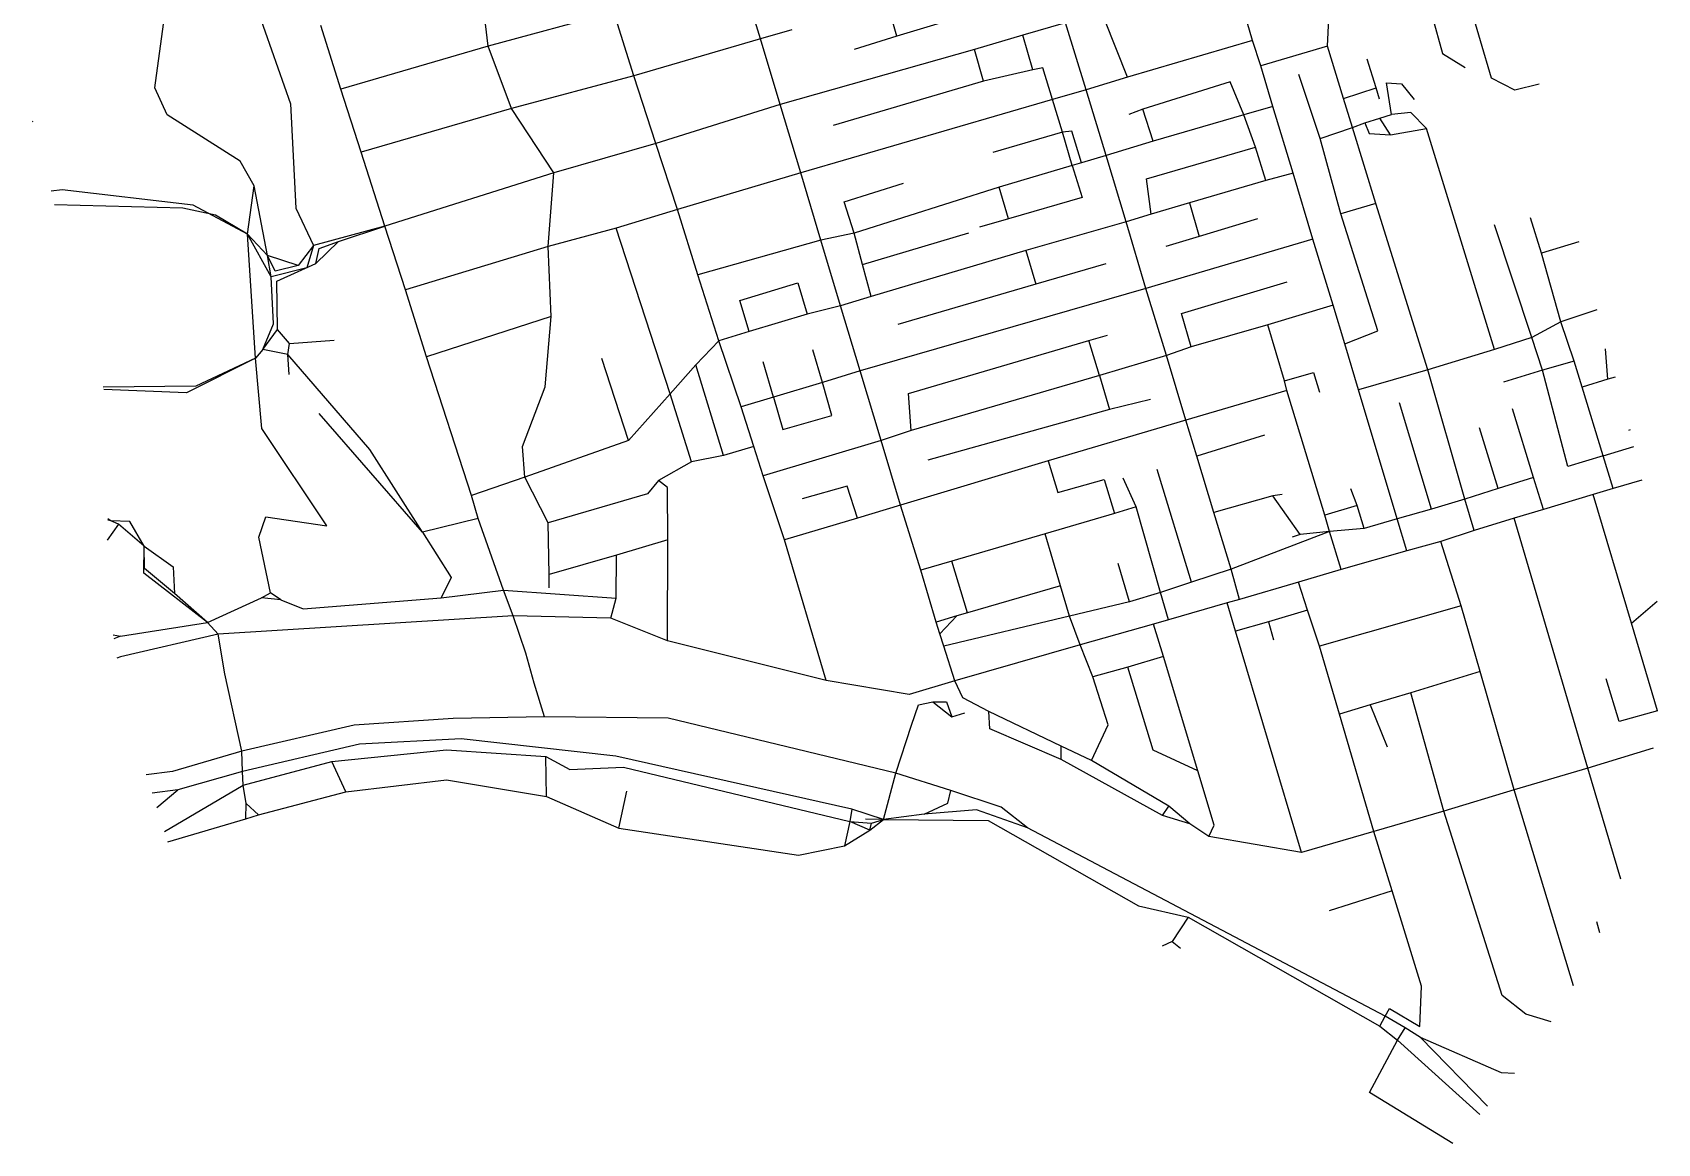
# Model space of a CAD drawing. Header units: metres. Extents: x 623802 to 626361, y 4832249 to 4835566.
# Drawn here: x 623993 to 626361, y 4832249 to 4833867 of the extents above; entities that cross this region are included whole.
import ezdxf

# ---------------------------------------------------------------- set-up
doc = ezdxf.new("R2010")
doc.units = ezdxf.units.M

msp = doc.modelspace()

# ---------------------------------------------------------------- linework, layer by layer
at = {"layer": 'ROADS'}
for points in [[(624315.8, 4833644), (624295.4, 4833679.7), (624189.1, 4833747.2), (624171.2, 4833786.7), (624199.5, 4833997.2), (624190.7, 4834043)], [(624372.3, 4834003.5), (624322.5, 4833894.7), (624368.6, 4833763.2), (624376.3, 4833611.2), (624402.5, 4833557.2)], [(624657, 4833847.6), (624645, 4833945.3)], [(625053.5, 4833858), (625024.9, 4833951.9)], [(625420.8, 4833962.9), (625435.3, 4833917.4), (625252.4, 4833862.1)], [(624839.8, 4833896.9), (624657, 4833847.6)], [(624868.8, 4833804.2), (624839.8, 4833896.9)], [(625252.4, 4833862.1), (625238.1, 4833911.4)], [(625770.5, 4833855.4), (625756.1, 4833905.8)], [(625879.9, 4833847.4), (625882, 4833897.5)], [(626188.2, 4833792.2), (626152.7, 4833783.4), (626118.5, 4833800.9), (626086.8, 4833909.3)], [(624442.3, 4833784.8), (624412.8, 4833877.6)], [(625099.4, 4833871.3), (625053.5, 4833858)], [(625498, 4833881.2), (625435.9, 4833863.2)], [(625528.1, 4833783.9), (625498, 4833881.2)], [(625588.3, 4833802.1), (625555.1, 4833885.3)], [(626032.2, 4833891), (626047.1, 4833836.8), (626080.4, 4833816.3)], [(624657, 4833847.6), (624442.3, 4833784.8)], [(624691, 4833756.4), (624657, 4833847.6)], [(625053.5, 4833858), (624868.8, 4833804.2)], [(625082.2, 4833762.2), (625053.5, 4833858)], [(625252.4, 4833862.1), (625190.2, 4833842.7)], [(625435.9, 4833863.2), (625365.3, 4833842.7)], [(625450.4, 4833812.8), (625435.9, 4833863.2)], [(625770.5, 4833855.4), (625588.3, 4833802.1)], [(625782.6, 4833818.9), (625770.5, 4833855.4)], [(625879.9, 4833847.4), (625782.6, 4833818.9)], [(625903.2, 4833771.4), (625879.9, 4833847.4)], [(625365.3, 4833842.7), (625082.2, 4833762.2)], [(625378.4, 4833796.4), (625365.3, 4833842.7)], [(625950.6, 4833786.6), (625937.6, 4833828.5)], [(624868.8, 4833804.2), (624691, 4833756.4)], [(624901.2, 4833705.8), (624868.8, 4833804.2)], [(625450.4, 4833812.8), (625378.4, 4833796.4)], [(625479.1, 4833769.7), (625464.8, 4833815.7), (625450.4, 4833812.8)], [(625588.3, 4833802.1), (625528.1, 4833783.9)], [(625800.3, 4833759.6), (625782.6, 4833818.9)], [(625869.1, 4833712.9), (625837.9, 4833806.3)], [(624471.8, 4833693.2), (624442.3, 4833784.8)], [(625378.4, 4833796.4), (625159.6, 4833731.6)], [(625528.1, 4833783.9), (625479.1, 4833769.7)], [(625557.4, 4833688.2), (625528.1, 4833783.9)], [(625758, 4833747.4), (625738.1, 4833795.4), (625610.7, 4833755.8)], [(625903.2, 4833771.4), (625950.6, 4833786.6)], [(625955.6, 4833770.4), (625950.6, 4833786.6)], [(625973, 4833747.8), (625965.6, 4833793.9), (625987.5, 4833792.4), (626005.9, 4833769.6)], [(624691, 4833756.4), (624471.8, 4833693.2)], [(624752.6, 4833662.8), (624691, 4833756.4)], [(625082.2, 4833762.2), (624901.2, 4833705.8)], [(625112.4, 4833662.7), (625082.2, 4833762.2)], [(625479.1, 4833769.7), (625112.4, 4833662.7)], [(625493.5, 4833722), (625479.1, 4833769.7)], [(625610.7, 4833755.8), (625590.3, 4833748.1)], [(625625.7, 4833709), (625610.7, 4833755.8)], [(625800.3, 4833759.6), (625758, 4833747.4)], [(625829.7, 4833662.4), (625800.3, 4833759.6)], [(625916.3, 4833728.8), (625903.2, 4833771.4)], [(623992.8, 4833737.6), (623993.8, 4833738.3)], [(625758, 4833747.4), (625625.7, 4833709)], [(625775.1, 4833700.3), (625758, 4833747.4)], [(625869.1, 4833712.9), (625916.3, 4833728.8)], [(625916.3, 4833728.8), (625934.3, 4833735.9)], [(625950.3, 4833618.2), (625916.3, 4833728.8)], [(625934.3, 4833735.9), (625955.9, 4833742.7)], [(625934.3, 4833735.9), (625940.5, 4833720.2), (625971.7, 4833718.1)], [(625955.9, 4833742.7), (625973, 4833747.8)], [(625971.7, 4833718.1), (625955.9, 4833742.7)], [(625971.7, 4833718.1), (626023.8, 4833727.4)], [(626023.8, 4833727.4), (626001, 4833750.6), (625973, 4833747.8)], [(626122.9, 4833405.8), (626023.8, 4833727.4)], [(624901.2, 4833705.8), (624752.6, 4833662.8)], [(624932.5, 4833609.5), (624901.2, 4833705.8)], [(625493.5, 4833722), (625392.2, 4833692.4)], [(625521.3, 4833677.5), (625507.3, 4833723.8), (625493.5, 4833722)], [(625507.9, 4833673.5), (625493.5, 4833722)], [(625625.7, 4833709), (625557.4, 4833688.2)], [(625899.1, 4833603.4), (625869.1, 4833712.9)], [(624506.4, 4833585.4), (624471.8, 4833693.2)], [(625557.4, 4833688.2), (625521.3, 4833677.5)], [(625586.2, 4833591.4), (625557.4, 4833688.2)], [(625622.9, 4833602.9), (625616.2, 4833654.2), (625775.1, 4833700.3)], [(625790, 4833651.9), (625775.1, 4833700.3)], [(624752.6, 4833662.8), (624506.4, 4833585.4)], [(624744.1, 4833555.5), (624752.6, 4833662.8)], [(625112.4, 4833662.7), (624932.5, 4833609.5)], [(625141.5, 4833565), (625112.4, 4833662.7)], [(625507.9, 4833673.5), (625401.4, 4833642.1)], [(625507.9, 4833673.5), (625522.3, 4833626.8), (625415.1, 4833595.7)], [(625521.3, 4833677.5), (625507.9, 4833673.5)], [(625829.7, 4833662.4), (625790, 4833651.9)], [(625858.6, 4833566.3), (625829.7, 4833662.4)], [(624305.9, 4833573.7), (624226.7, 4833615.9), (624035.9, 4833638.3), (624019.9, 4833636.4)], [(624305.9, 4833573.7), (624315.8, 4833644)], [(624335.3, 4833542.6), (624315.8, 4833644)], [(625189.9, 4833575.2), (625175.6, 4833620.5), (625261.9, 4833647.7)], [(625401.4, 4833642.1), (625189.9, 4833575.2)], [(625415.1, 4833595.7), (625401.4, 4833642.1)], [(625790, 4833651.9), (625678.6, 4833619.2)], [(624305.9, 4833573.7), (624259.7, 4833601.2), (624212, 4833611.2), (624025, 4833616.2)], [(624932.5, 4833609.5), (624843.1, 4833582.5)], [(624962.2, 4833514.3), (624932.5, 4833609.5)], [(625678.6, 4833619.2), (625622.9, 4833602.9)], [(625678.6, 4833619.2), (625692.6, 4833570)], [(625950.3, 4833618.2), (625899.1, 4833603.4)], [(626025.9, 4833376.1), (625950.3, 4833618.2)], [(624506.4, 4833585.4), (624402.5, 4833557.2)], [(624438.5, 4833562.7), (624506.4, 4833585.4)], [(624536.3, 4833492.6), (624506.4, 4833585.4)], [(625415.1, 4833595.7), (625372.6, 4833584)], [(625586.2, 4833591.4), (625440.1, 4833549.9)], [(625622.9, 4833602.9), (625586.2, 4833591.4)], [(625615.2, 4833494.4), (625586.2, 4833591.4)], [(625777.9, 4833595.8), (625692.6, 4833570)], [(625904.9, 4833413.9), (625953, 4833432.6), (625899.1, 4833603.4)], [(626177.7, 4833423.1), (626122.9, 4833587.3)], [(626191.4, 4833546), (626175.4, 4833597.5)], [(624317.6, 4833393.1), (624305.9, 4833573.7)], [(624340.5, 4833511.6), (624305.9, 4833573.7)], [(624335.3, 4833542.6), (624305.9, 4833573.7)], [(624405.9, 4833530.8), (624410.6, 4833552.8), (624438.5, 4833562.7)], [(624405.9, 4833530.8), (624438.5, 4833562.7)], [(624843.1, 4833582.5), (624744.1, 4833555.5)], [(624922, 4833341), (624843.1, 4833582.5)], [(625141.5, 4833565), (624962.2, 4833514.3)], [(625189.9, 4833575.2), (625141.5, 4833565)], [(625170.4, 4833469.4), (625141.5, 4833565)], [(625202.4, 4833529.5), (625189.9, 4833575.2)], [(625202.4, 4833529.5), (625357, 4833575.3)], [(625858.6, 4833566.3), (625615.2, 4833494.4)], [(625692.6, 4833570), (625644.3, 4833555.6)], [(625887.8, 4833470.3), (625858.6, 4833566.3)], [(626246, 4833562.5), (626191.4, 4833546)], [(624340.5, 4833511.6), (624335.3, 4833542.6)], [(624379.9, 4833527.7), (624346.3, 4833519.9), (624335.3, 4833542.6)], [(624379.9, 4833527.7), (624335.3, 4833542.6)], [(624402.5, 4833557.2), (624392.4, 4833524.7), (624340.5, 4833511.6)], [(624402.5, 4833557.2), (624379.9, 4833527.7)], [(624744.1, 4833555.5), (624536.3, 4833492.6)], [(624748.8, 4833453.6), (624744.1, 4833555.5)], [(625440.1, 4833549.9), (625215, 4833482.8)], [(625440.1, 4833549.9), (625454.6, 4833500.9)], [(626219.8, 4833445.8), (626191.4, 4833546)], [(624349.8, 4833434.5), (624348.9, 4833505.1), (624405.9, 4833530.8)], [(624992.7, 4833418.3), (624962.2, 4833514.3)], [(625215, 4833482.8), (625202.4, 4833529.5)], [(625556.9, 4833530.6), (625454.6, 4833500.9)], [(624328.4, 4833405.7), (624344, 4833443), (624340.5, 4833511.6)], [(624567, 4833395.1), (624536.3, 4833492.6)], [(625037, 4833431.7), (625023.4, 4833476.9), (625107.8, 4833502.5), (625121.5, 4833457)], [(625615.2, 4833494.4), (625198.8, 4833374.7)], [(625454.6, 4833500.9), (625253.5, 4833441.8)], [(625645.1, 4833396.7), (625615.2, 4833494.4)], [(625681.1, 4833409.3), (625667, 4833458.1), (625820.9, 4833504)], [(625170.4, 4833469.4), (625121.5, 4833457)], [(625215, 4833482.8), (625170.4, 4833469.4)], [(625198.8, 4833374.7), (625170.4, 4833469.4)], [(625887.8, 4833470.3), (625792.7, 4833441.7)], [(625904.9, 4833413.9), (625887.8, 4833470.3)], [(624748.8, 4833453.6), (624567, 4833395.1)], [(624710, 4833219.6), (624706.8, 4833264.5), (624739.6, 4833351.2), (624748.8, 4833453.6)], [(625121.5, 4833457), (625037, 4833431.7)], [(626219.8, 4833445.8), (626177.7, 4833423.1)], [(626272, 4833463.4), (626219.8, 4833445.8)], [(626239.3, 4833388.4), (626219.8, 4833445.8)], [(624328.4, 4833405.7), (624349.8, 4833434.5)], [(624367.3, 4833414.1), (624349.8, 4833434.5)], [(625037, 4833431.7), (624992.7, 4833418.3)], [(625532, 4833418.7), (625559.4, 4833426.7)], [(625792.7, 4833441.7), (625681.1, 4833409.3)], [(625817, 4833360.2), (625792.7, 4833441.7)], [(626177.7, 4833423.1), (626122.9, 4833405.8)], [(626193.1, 4833375.5), (626177.7, 4833423.1)], [(624328.4, 4833405.7), (624317.6, 4833393.1)], [(624364.9, 4833398.5), (624328.4, 4833405.7)], [(624364.9, 4833398.5), (624367.3, 4833414.1)], [(624561.3, 4833139.6), (624484.3, 4833260.2), (624364.9, 4833398.5)], [(624366.6, 4833369.4), (624364.9, 4833398.5)], [(624367.3, 4833414.1), (624432.5, 4833419.3)], [(624992.7, 4833418.3), (624959.5, 4833383.3)], [(625025.5, 4833322.2), (624992.7, 4833418.3)], [(625143.7, 4833357.4), (625129.7, 4833405)], [(625273.2, 4833287.6), (625269.4, 4833341.7), (625532, 4833418.7)], [(625547.4, 4833367.7), (625532, 4833418.7)], [(625645.1, 4833396.7), (625547.4, 4833367.7)], [(625681.1, 4833409.3), (625645.1, 4833396.7)], [(625673.5, 4833302.8), (625645.1, 4833396.7)], [(625924.9, 4833346.9), (625904.9, 4833413.9)], [(626122.9, 4833405.8), (626025.9, 4833376.1)], [(626288.1, 4833362.2), (626285, 4833406.8)], [(624317.6, 4833393.1), (624230.8, 4833352.3), (624095.6, 4833350.8)], [(624317.6, 4833393.1), (624217.1, 4833342.4), (624096.6, 4833347.5)], [(624339.5, 4833051.3), (624322.5, 4833132.3), (624333, 4833162.1), (624421.8, 4833148.7), (624327.2, 4833290.5), (624317.6, 4833393.1)], [(624632.3, 4833192.8), (624567, 4833395.1)], [(624861.5, 4833273.2), (624822.3, 4833392.7)], [(624959.5, 4833383.3), (624922, 4833341)], [(624999.8, 4833251.1), (624959.5, 4833383.3)], [(625072.3, 4833336.4), (625057.4, 4833387.7)], [(625198.8, 4833374.7), (625143.7, 4833357.4)], [(625229.3, 4833272.9), (625198.8, 4833374.7)], [(626025.9, 4833376.1), (625924.9, 4833346.9)], [(626079.7, 4833187.8), (626025.9, 4833376.1)], [(626193.1, 4833375.5), (626136.2, 4833357.9)], [(626239.3, 4833388.4), (626193.1, 4833375.5)], [(626281.4, 4833250.9), (626229.8, 4833235.2), (626193.1, 4833375.5)], [(626250.8, 4833350.8), (626239.3, 4833388.4)], [(625072.3, 4833336.4), (625086.3, 4833289.1), (625157.4, 4833309.5), (625143.7, 4833357.4)], [(625143.7, 4833357.4), (625072.3, 4833336.4)], [(625547.4, 4833367.7), (625273.2, 4833287.6)], [(625547.4, 4833367.7), (625562.3, 4833318)], [(625817, 4833360.2), (625859.3, 4833371.9), (625868.3, 4833343.3)], [(625820.7, 4833346.1), (625817, 4833360.2)], [(626288.1, 4833362.2), (626250.8, 4833350.8)], [(626281.4, 4833250.9), (626250.8, 4833350.8)], [(626299, 4833365.4), (626288.1, 4833362.2)], [(624922, 4833341), (624861.5, 4833273.2)], [(624953.2, 4833241.9), (624922, 4833341)], [(625072.3, 4833336.4), (625025.5, 4833322.2)], [(625621.9, 4833332.6), (625562.3, 4833318)], [(625820.7, 4833346.1), (625673.5, 4833302.8)], [(625875.8, 4833164.1), (625820.7, 4833346.1)], [(625981.4, 4833159), (625924.9, 4833346.9)], [(626031.2, 4833173), (625984.5, 4833328.1)], [(624561.3, 4833139.6), (624410.4, 4833312.2)], [(625044.1, 4833264.5), (625025.5, 4833322.2)], [(625562.3, 4833318), (625297.6, 4833244.5)], [(625673.5, 4833302.8), (625472.8, 4833243.5)], [(625689.2, 4833250.3), (625673.5, 4833302.8)], [(626179.9, 4833219.3), (626149.2, 4833319.3)], [(625273.2, 4833287.6), (625229.3, 4833272.9)], [(625788.2, 4833280.9), (625689.2, 4833250.3)], [(626128.3, 4833203.1), (626101.4, 4833291.5)], [(626320.7, 4833288.4), (626318.2, 4833287.6)], [(624861.5, 4833273.2), (624710, 4833219.6)], [(625044.1, 4833264.5), (624999.8, 4833251.1)], [(625057.6, 4833221.6), (625044.1, 4833264.5)], [(625229.3, 4833272.9), (625057.6, 4833221.6)], [(625257.8, 4833178.7), (625229.3, 4833272.9)], [(626281.4, 4833250.9), (626326.3, 4833264.3)], [(624953.2, 4833241.9), (624905.2, 4833214.6)], [(624999.8, 4833251.1), (624953.2, 4833241.9)], [(625472.8, 4833243.5), (625257.8, 4833178.7)], [(625472.8, 4833243.5), (625486.7, 4833197.2), (625554.4, 4833216.2), (625569.4, 4833166.9)], [(625681.8, 4833066.9), (625631.8, 4833230.7)], [(625714.2, 4833168.1), (625689.2, 4833250.3)], [(626296.1, 4833203.1), (626281.4, 4833250.9)], [(624710, 4833219.6), (624632.3, 4833192.8)], [(624744.4, 4833153.4), (624710, 4833219.6)], [(624905.2, 4833214.6), (624888.8, 4833195.3), (624744.4, 4833153.4)], [(624918.4, 4833128.6), (624918.3, 4833204.4), (624905.2, 4833214.6)], [(625088.5, 4833128.5), (625057.6, 4833221.6)], [(625194.7, 4833160.1), (625179.7, 4833206.7), (625114.4, 4833188)], [(625601, 4833176.3), (625582.2, 4833218.2)], [(626179.9, 4833219.3), (626128.3, 4833203.1)], [(626194.3, 4833172.5), (626179.9, 4833219.3)], [(626337.7, 4833215.5), (626296.1, 4833203.1)], [(624642.1, 4833159.4), (624632.3, 4833192.8)], [(625799.9, 4833192.5), (625714.2, 4833168.1)], [(625813.9, 4833194.6), (625799.9, 4833192.5)], [(625840, 4833136), (625799.9, 4833192.5)], [(625922.8, 4833178.3), (625914, 4833202.7)], [(626079.7, 4833187.8), (626031.2, 4833173)], [(626128.3, 4833203.1), (626079.7, 4833187.8)], [(626093.6, 4833141.9), (626079.7, 4833187.8)], [(626266.8, 4833194.5), (626194.3, 4833172.5)], [(626296.1, 4833203.1), (626266.8, 4833194.5)], [(626322.8, 4833006.9), (626266.8, 4833194.5)], [(624107.2, 4833156), (624102.7, 4833159)], [(624642.1, 4833159.4), (624561.3, 4833139.6)], [(624679, 4833055.3), (624642.1, 4833159.4)], [(625194.7, 4833160.1), (625088.5, 4833128.5)], [(625257.8, 4833178.7), (625194.7, 4833160.1)], [(625287, 4833084.1), (625257.8, 4833178.7)], [(625569.4, 4833166.9), (625468.3, 4833137.2)], [(625601, 4833176.3), (625569.4, 4833166.9)], [(625636.4, 4833051.7), (625601, 4833176.3)], [(625739.2, 4833085.5), (625714.2, 4833168.1)], [(625922.8, 4833178.3), (625875.8, 4833164.1)], [(625882.9, 4833140.3), (625875.8, 4833164.1)], [(625933.1, 4833145), (625922.8, 4833178.3)], [(625981.4, 4833159), (625933.1, 4833145)], [(626031.2, 4833173), (625981.4, 4833159)], [(625995.2, 4833112.6), (625981.4, 4833159)], [(626151.8, 4833159.8), (626093.6, 4833141.9)], [(626194.3, 4833172.5), (626151.8, 4833159.8)], [(626259.1, 4832796), (626151.8, 4833159.8)], [(624118.3, 4833151.2), (624101.6, 4833127.9)], [(624107.2, 4833156), (624102.6, 4833157)], [(624155.5, 4833119.2), (624134.5, 4833155.3), (624107.2, 4833156)], [(624118.3, 4833151.2), (624107.2, 4833156)], [(624155.5, 4833119.2), (624118.3, 4833151.2)], [(624561.3, 4833139.6), (624602.8, 4833073.6), (624588.4, 4833044)], [(624745.9, 4833078), (624744.4, 4833153.4)], [(625468.3, 4833137.2), (625332.3, 4833097.3)], [(625490.9, 4833061.3), (625468.3, 4833137.2)], [(625882.9, 4833140.3), (625739.2, 4833085.5)], [(625840, 4833136), (625828.2, 4833132.4)], [(625882.9, 4833140.3), (625840, 4833136)], [(625933.1, 4833145), (625882.9, 4833140.3)], [(625899.5, 4833085), (625882.9, 4833140.3)], [(626093.6, 4833141.9), (626044.8, 4833126.2)], [(624248, 4833007.9), (624154.9, 4833079.9), (624155.5, 4833119.2)], [(624199.8, 4833050.1), (624155.8, 4833086.7), (624155.5, 4833119.2)], [(624155.5, 4833119.2), (624197.9, 4833089.2), (624199.8, 4833050.1)], [(624918.4, 4833128.6), (624843.6, 4833106.3)], [(624918, 4832981.4), (624918.4, 4833128.6)], [(625149.3, 4832923.6), (625088.5, 4833128.5)], [(625995.2, 4833112.6), (625899.5, 4833085)], [(626044.8, 4833126.2), (625995.2, 4833112.6)], [(626074.5, 4833032.5), (626044.8, 4833126.2)], [(624843.6, 4833106.3), (624745.9, 4833078)], [(624843.2, 4833043.6), (624843.6, 4833106.3)], [(625332.3, 4833097.3), (625287, 4833084.1)], [(625355.2, 4833022.2), (625332.3, 4833097.3)], [(625591.3, 4833038.2), (625574.8, 4833093.8)], [(624745.6, 4833058.3), (624745.9, 4833078)], [(625309.8, 4833008.5), (625287, 4833084.1)], [(625681.8, 4833066.9), (625636.4, 4833051.7)], [(625739.2, 4833085.5), (625681.8, 4833066.9)], [(625751.6, 4833041.7), (625739.2, 4833085.5)], [(625837.3, 4833066.8), (625751.6, 4833041.7)], [(625899.5, 4833085), (625837.3, 4833066.8)], [(625850.8, 4833025.9), (625837.3, 4833066.8)], [(624248, 4833007.9), (624199.8, 4833050.1)], [(624248, 4833007.9), (624326.5, 4833043.9)], [(624326.5, 4833043.9), (624339.5, 4833051.3)], [(624354.6, 4833040.9), (624326.5, 4833043.9)], [(624354.6, 4833040.9), (624339.5, 4833051.3)], [(624354.6, 4833040.9), (624387.2, 4833028.1), (624588.4, 4833044)], [(624588.4, 4833044), (624679, 4833055.3)], [(624693.1, 4833017.8), (624679, 4833055.3)], [(624679, 4833055.3), (624843.2, 4833043.6)], [(624835.5, 4833014.5), (624843.2, 4833043.6)], [(625490.9, 4833061.3), (625355.2, 4833022.2)], [(625504, 4833017.3), (625490.9, 4833061.3)], [(625636.4, 4833051.7), (625591.3, 4833038.2)], [(625648, 4833012.1), (625636.4, 4833051.7)], [(625751.6, 4833041.7), (625733.8, 4833036.6)], [(624693.1, 4833017.8), (624263.3, 4832991.2)], [(624711.9, 4832963.1), (624693.1, 4833017.8)], [(624835.5, 4833014.5), (624693.1, 4833017.8)], [(625339.7, 4833017.5), (625309.8, 4833008.5)], [(625315.1, 4832991.7), (625339.7, 4833017.5)], [(625504, 4833017.3), (625320.7, 4832973.7)], [(625355.2, 4833022.2), (625339.7, 4833017.5)], [(625591.3, 4833038.2), (625504, 4833017.3)], [(625519.3, 4832975.3), (625504, 4833017.3)], [(625733.8, 4833036.6), (625648, 4833012.1)], [(625745.8, 4832995.3), (625733.8, 4833036.6)], [(625850.8, 4833025.9), (625793.7, 4833008.9)], [(625868.1, 4832973.6), (625850.8, 4833025.9)], [(626074.5, 4833032.5), (625868.1, 4832973.6)], [(626102, 4832936.4), (626074.5, 4833032.5)], [(626322.8, 4833006.9), (626360.3, 4833039.2)], [(624121.2, 4832988.2), (624248, 4833007.9)], [(624263.3, 4832991.2), (624248, 4833007.9)], [(624918, 4832981.4), (624835.5, 4833014.5)], [(625315.1, 4832991.7), (625309.8, 4833008.5)], [(625626, 4833005.7), (625519.3, 4832975.3)], [(625648, 4833012.1), (625626, 4833005.7)], [(625641, 4832958.4), (625626, 4833005.7)], [(625793.7, 4833008.9), (625745.8, 4832995.3)], [(625841.7, 4832673), (625745.8, 4832995.3)], [(625793.7, 4833008.9), (625801, 4832983)], [(626360.6, 4832879.4), (626322.8, 4833006.9)], [(624110.3, 4832990.1), (624121.2, 4832988.2)], [(624121.2, 4832988.2), (624111.2, 4832984.2)], [(624263.3, 4832991.2), (624120.9, 4832958.1), (624115.9, 4832956)], [(624273.2, 4832933.1), (624263.3, 4832991.2)], [(625149.3, 4832923.6), (624918, 4832981.4)], [(625320.7, 4832973.7), (625315.1, 4832991.7)], [(625336.7, 4832923.1), (625320.7, 4832973.7)], [(625519.3, 4832975.3), (625336.7, 4832923.1)], [(625537.9, 4832929), (625519.3, 4832975.3)], [(625897.2, 4832874.7), (625868.1, 4832973.6)], [(624723.6, 4832919.5), (624711.9, 4832963.1)], [(625641, 4832958.4), (625589, 4832943.1)], [(625690.7, 4832792), (625641, 4832958.4)], [(624297.8, 4832820.5), (624273.2, 4832933.1)], [(625336.7, 4832923.1), (625270.1, 4832903.3), (625149.3, 4832923.6)], [(625386.4, 4832878.4), (625348.4, 4832898.1), (625336.7, 4832923.1)], [(625536, 4832807), (625560.3, 4832859.1), (625537.9, 4832929)], [(625589, 4832943.1), (625537.9, 4832929)], [(625690.7, 4832792), (625625.6, 4832822), (625589, 4832943.1)], [(626102, 4832936.4), (626001.2, 4832905.4)], [(626151.7, 4832764.4), (626102, 4832936.4)], [(626360.6, 4832879.2), (626304.6, 4832863.8), (626285.6, 4832925.8)], [(624739, 4832870.5), (624723.6, 4832919.5)], [(626001.2, 4832905.4), (625942.1, 4832888)], [(626049.2, 4832733), (626001.2, 4832905.4)], [(625273.8, 4832858.5), (625283.9, 4832888.2), (625304.8, 4832892.3)], [(625304.8, 4832892.3), (625324.4, 4832892.7), (625332.5, 4832870.6)], [(625304.8, 4832892.3), (625332.5, 4832870.6)], [(625332.5, 4832870.6), (625351.4, 4832876.4)], [(625491.8, 4832808.4), (625387.8, 4832852.9), (625386.4, 4832878.4)], [(625491.7, 4832827.8), (625386.4, 4832878.4)], [(625942.1, 4832888), (625897.2, 4832874.7)], [(625942.1, 4832888), (625966.9, 4832826.8)], [(624606, 4832868), (624461.4, 4832858.7), (624297.8, 4832820.5)], [(624739, 4832870.5), (624606, 4832868)], [(624919.3, 4832868.5), (624739, 4832870.5)], [(625250.8, 4832788.7), (624919.3, 4832868.5)], [(625250.8, 4832788.7), (625273.8, 4832858.5)], [(625947.1, 4832703.4), (625897.2, 4832874.7)], [(624617.2, 4832838.5), (624469.5, 4832831), (624298.7, 4832791.1)], [(624842.9, 4832813.3), (624617.2, 4832838.5)], [(625536, 4832807), (625491.7, 4832827.8)], [(625491.8, 4832808.4), (625491.7, 4832827.8)], [(624297.8, 4832820.5), (624196.9, 4832790.9), (624158.5, 4832786)], [(624298.7, 4832791.1), (624297.8, 4832820.5)], [(624299.9, 4832771), (624429.1, 4832805.8)], [(624429.1, 4832805.8), (624596, 4832822.4), (624740.7, 4832812.9)], [(624449.4, 4832761.2), (624429.1, 4832805.8)], [(624740.7, 4832812.9), (624775.9, 4832793.8), (624853.8, 4832797.1), (625183.8, 4832718)], [(624741.8, 4832754.8), (624740.7, 4832812.9)], [(625186.7, 4832736.2), (624842.9, 4832813.3)], [(625639.4, 4832727.1), (625491.8, 4832808.4)], [(625648.8, 4832740.5), (625536, 4832807)], [(626354.2, 4832824.9), (626259.1, 4832796)], [(624298.7, 4832791.1), (624204.4, 4832764.1)], [(624299.9, 4832771), (624298.7, 4832791.1)], [(625233, 4832721.2), (625250.8, 4832788.7)], [(625330.9, 4832763.4), (625250.8, 4832788.7)], [(625706.9, 4832696.3), (625714.6, 4832713), (625690.7, 4832792)], [(626259.1, 4832796), (626151.7, 4832764.4)], [(626307.4, 4832634), (626259.1, 4832796)], [(624204.4, 4832764.1), (624167.2, 4832759.2)], [(624173.8, 4832738.8), (624204.4, 4832764.1)], [(624185.3, 4832703.5), (624299.9, 4832771)], [(624304.1, 4832744.4), (624299.9, 4832771)], [(624322.3, 4832728.1), (624449.4, 4832761.2)], [(624449.4, 4832761.2), (624596.3, 4832778.8), (624741.8, 4832754.8)], [(624847.4, 4832708.6), (624859, 4832762.4)], [(625292.1, 4832729), (625326.4, 4832745), (625330.9, 4832763.4)], [(625442.8, 4832709), (625404.2, 4832738.9), (625330.9, 4832763.4)], [(626151.7, 4832764.4), (626049.2, 4832733)], [(626238.2, 4832479), (626151.7, 4832764.4)], [(624303.5, 4832722), (624304.1, 4832744.4)], [(624322.3, 4832728.1), (624304.1, 4832744.4)], [(624741.8, 4832754.8), (624847.4, 4832708.6)], [(625186.7, 4832736.2), (625183.8, 4832718)], [(625233, 4832721.2), (625186.7, 4832736.2)], [(625442.8, 4832709), (625368.5, 4832735.1), (625292.1, 4832729)], [(625639.4, 4832727.1), (625648.8, 4832740.5)], [(625679.1, 4832714.9), (625648.8, 4832740.5)], [(626049.2, 4832733), (625947.1, 4832703.4)], [(626205.8, 4832426.2), (626168.9, 4832437.6), (626134.3, 4832464.6), (626049.2, 4832733)], [(624190.2, 4832688.5), (624303.5, 4832722)], [(624303.5, 4832722), (624322.3, 4832728.1)], [(625183.8, 4832718), (625175.8, 4832682.9)], [(625212.8, 4832705.7), (625183.8, 4832718)], [(625183.8, 4832718), (625215.4, 4832715.9)], [(625233, 4832721.2), (625206.8, 4832721.4)], [(625212.8, 4832705.7), (625233, 4832721.2)], [(625212.8, 4832705.7), (625215.4, 4832715.9)], [(625215.4, 4832715.9), (625233, 4832721.2)], [(625292.1, 4832729), (625233, 4832721.2)], [(625233, 4832721.2), (625385.4, 4832719.5), (625604.3, 4832595.2), (625676.7, 4832578.8)], [(625963.7, 4832434.6), (625442.8, 4832709)], [(625679.1, 4832714.9), (625639.4, 4832727.1)], [(625706.9, 4832696.3), (625679.1, 4832714.9)], [(624847.4, 4832708.6), (625108.8, 4832669), (625175.8, 4832682.9)], [(625175.8, 4832682.9), (625212.8, 4832705.7)], [(625841.7, 4832673), (625706.9, 4832696.3)], [(625947.1, 4832703.4), (625841.7, 4832673)], [(625973.8, 4832617.1), (625947.1, 4832703.4)], [(625973.8, 4832617.1), (625882.4, 4832588.3)], [(626016.7, 4832478.2), (625973.8, 4832617.1)], [(625676.7, 4832578.8), (625653.6, 4832543.3)], [(625676.7, 4832578.8), (625956, 4832420)], [(626276.4, 4832555.9), (626272, 4832572.1)], [(625653.6, 4832543.3), (625639.1, 4832536.5)], [(625653.6, 4832543.3), (625665.7, 4832533.7)], [(625963.7, 4832434.6), (625970.1, 4832445.8), (626014.1, 4832419.7), (626016.7, 4832478.2)], [(625956, 4832420), (625963.7, 4832434.6)], [(625992.8, 4832417.5), (625963.7, 4832434.6)], [(625956, 4832420), (625981.8, 4832399.7)], [(625981.8, 4832399.7), (625992.8, 4832417.5)], [(626015.2, 4832403.7), (625992.8, 4832417.5)], [(626113, 4832303.6), (626015.2, 4832403.7)], [(626152.3, 4832351), (626133.2, 4832352.1), (626015.2, 4832403.7)], [(626062.2, 4832249.2), (625941.2, 4832323.3), (625981.8, 4832399.7)], [(626101.7, 4832291.4), (625981.8, 4832399.7)]]:
    msp.add_lwpolyline(points, dxfattribs=at)

doc.saveas('drawing.dxf')
